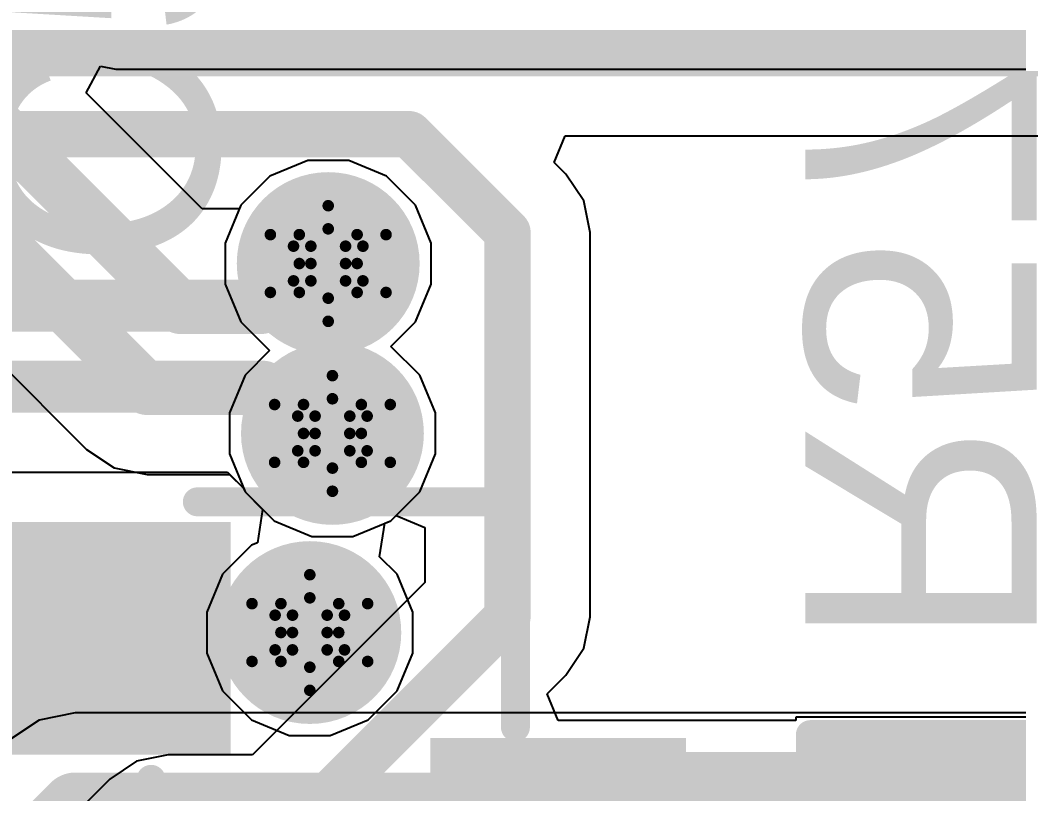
# Model space of a CAD drawing. Header units: inches. Extents: x -2.7 to 10.9, y -2.9 to 7.4.
# Drawn here: x -0.0643 to 0.1083, y 0.389 to 0.5228 of the extents above; entities that cross this region are included whole.
import ezdxf

# ---------------------------------------------------------------- set-up
doc = ezdxf.new("R2010")
doc.units = ezdxf.units.IN
doc.header["$MEASUREMENT"] = 0
for name, color, linetype in [('Board Outline', 216, 'Continuous'), ('Bottom Layer', 5, 'Continuous'), ('Bottom Overlay', 54, 'Continuous'), ('Bottom Paste', 16, 'Continuous'), ('Bottom Solder', 6, 'Continuous'), ('Drill Drawing', 1, 'Continuous'), ('Layer 2', 16, 'Continuous'), ('Layer 3', 76, 'Continuous'), ('Top Layer', 1, 'Continuous'), ('Top Overlay', 2, 'Continuous'), ('Top Solder', 216, 'Continuous'), ('Via Holes', 16, 'Continuous')]:
    doc.layers.add(name, color=color, linetype=linetype)
doc.styles.add('Arial', font='', dxfattribs={"height": 0.2})
doc.styles.get('Arial').set_extended_font_data('Arial')

# ---------------------------------------------------------------- blocks, each defined once
blk = doc.blocks.new('R___0603_B_162')
at = {"layer": 'Bottom Layer'}
for points in [[(-0.045, -0.0175), (-0.045, 0.0175), (-0.015, 0.0175), (-0.015, -0.0175)], [(0.015, -0.0175), (0.015, 0.0175), (0.045, 0.0175), (0.045, -0.0175)]]:
    blk.add_hatch(color=5, dxfattribs=at).paths.add_polyline_path(points)
at = {"layer": 'Bottom Paste'}
for points in [[(-0.045, -0.0175), (-0.045, 0.0175), (-0.015, 0.0175), (-0.015, -0.0175)], [(0.015, -0.0175), (0.015, 0.0175), (0.045, 0.0175), (0.045, -0.0175)]]:
    blk.add_hatch(color=16, dxfattribs=at).paths.add_polyline_path(points)
at = {"layer": 'Bottom Solder'}
for points in [[(-0.049, -0.0215), (-0.049, 0.0215), (-0.011, 0.0215), (-0.011, -0.0215)], [(0.011, -0.0215), (0.011, 0.0215), (0.049, 0.0215), (0.049, -0.0215)]]:
    blk.add_hatch(color=6, dxfattribs=at).paths.add_polyline_path(points)
at = {"layer": 'Bottom Overlay'}
for points in [[(-0.048, 0.021, 0.005, 0.005, 0), (-0.048, -0.021, 0.005, 0.005, 0)], [(-0.048, 0.021, 0.005, 0.005, 0), (0.048, 0.021, 0.005, 0.005, 0)], [(0.048, 0.021, 0.005, 0.005, 0), (0.048, -0.021, 0.005, 0.005, 0)], [(-0.048, -0.021, 0.005, 0.005, 0), (0.048, -0.021, 0.005, 0.005, 0)]]:
    blk.add_lwpolyline(points, format="xyseb", dxfattribs=at)
for points in [[(-0.04925, 0.021, 0.0025, 0.0025, 1), (-0.04675, 0.021, 0.0025, 0.0025, 1)], [(-0.04925, 0.021, 0.0025, 0.0025, 1), (-0.04675, 0.021, 0.0025, 0.0025, 1)], [(0.04675, 0.021, 0.0025, 0.0025, 1), (0.04925, 0.021, 0.0025, 0.0025, 1)], [(0.04675, 0.021, 0.0025, 0.0025, 1), (0.04925, 0.021, 0.0025, 0.0025, 1)], [(-0.04925, -0.021, 0.0025, 0.0025, 1), (-0.04675, -0.021, 0.0025, 0.0025, 1)], [(-0.04925, -0.021, 0.0025, 0.0025, 1), (-0.04675, -0.021, 0.0025, 0.0025, 1)], [(0.04675, -0.021, 0.0025, 0.0025, 1), (0.04925, -0.021, 0.0025, 0.0025, 1)], [(0.04675, -0.021, 0.0025, 0.0025, 1), (0.04925, -0.021, 0.0025, 0.0025, 1)]]:
    blk.add_lwpolyline(points, format="xyseb", close=True, dxfattribs=at)
blk = doc.blocks.new('SOT_23_B_214')
at = {"layer": 'Bottom Layer'}
for points in [[(-0.05354, 0.05748), (-0.02126, 0.05748), (-0.02126, 0.02126), (-0.05354, 0.02126)], [(0.02126, 0.05748), (0.05354, 0.05748), (0.05354, 0.02126), (0.02126, 0.02126)], [(-0.01614, -0.02126), (0.01614, -0.02126), (0.01614, -0.05748), (-0.01614, -0.05748)]]:
    blk.add_hatch(color=5, dxfattribs=at).paths.add_polyline_path(points)
at = {"layer": 'Bottom Paste'}
for points in [[(-0.05354, 0.05748), (-0.02126, 0.05748), (-0.02126, 0.02126), (-0.05354, 0.02126)], [(0.02126, 0.05748), (0.05354, 0.05748), (0.05354, 0.02126), (0.02126, 0.02126)], [(-0.01614, -0.02126), (0.01614, -0.02126), (0.01614, -0.05748), (-0.01614, -0.05748)]]:
    blk.add_hatch(color=16, dxfattribs=at).paths.add_polyline_path(points)
at = {"layer": 'Bottom Solder'}
for points in [[(-0.05754, 0.06148), (-0.01726, 0.06148), (-0.01726, 0.01726), (-0.05754, 0.01726)], [(0.01726, 0.06148), (0.05754, 0.06148), (0.05754, 0.01726), (0.01726, 0.01726)], [(-0.02014, -0.01726), (0.02014, -0.01726), (0.02014, -0.06148), (-0.02014, -0.06148)]]:
    blk.add_hatch(color=6, dxfattribs=at).paths.add_polyline_path(points)
at = {"layer": 'Bottom Overlay'}
for points in [[(-0.066, 0.051, 0.005, 0.005, 0), (-0.066, 0.041, 0.005, 0.005, 0)], [(-0.066, 0.051, 0.005, 0.005, 0), (-0.061, 0.046, 0.005, 0.005, 0)], [(-0.061, 0.046, 0.005, 0.005, 0), (-0.066, 0.041, 0.005, 0.005, 0)], [(-0.013, 0.031, 0.005, 0.005, 0), (0.013, 0.031, 0.005, 0.005, 0)], [(-0.061, 0.023, 0.005, 0.005, 0), (-0.061, -0.032, 0.005, 0.005, 0)], [(0.061, 0.023, 0.005, 0.005, 0), (0.061, -0.032, 0.005, 0.005, 0)], [(-0.061, -0.032, 0.005, 0.005, 0), (-0.022, -0.032, 0.005, 0.005, 0)], [(0.022, -0.032, 0.005, 0.005, 0), (0.061, -0.032, 0.005, 0.005, 0)]]:
    blk.add_lwpolyline(points, format="xyseb", dxfattribs=at)
for points in [[(-0.06725, 0.051, 0.0025, 0.0025, 1), (-0.06475, 0.051, 0.0025, 0.0025, 1)], [(-0.06725, 0.051, 0.0025, 0.0025, 1), (-0.06475, 0.051, 0.0025, 0.0025, 1)], [(-0.06225, 0.046, 0.0025, 0.0025, 1), (-0.05975, 0.046, 0.0025, 0.0025, 1)], [(-0.06225, 0.046, 0.0025, 0.0025, 1), (-0.05975, 0.046, 0.0025, 0.0025, 1)], [(-0.06725, 0.041, 0.0025, 0.0025, 1), (-0.06475, 0.041, 0.0025, 0.0025, 1)], [(-0.06725, 0.041, 0.0025, 0.0025, 1), (-0.06475, 0.041, 0.0025, 0.0025, 1)], [(-0.01425, 0.031, 0.0025, 0.0025, 1), (-0.01175, 0.031, 0.0025, 0.0025, 1)], [(0.01175, 0.031, 0.0025, 0.0025, 1), (0.01425, 0.031, 0.0025, 0.0025, 1)], [(-0.06225, 0.023, 0.0025, 0.0025, 1), (-0.05975, 0.023, 0.0025, 0.0025, 1)], [(0.05975, 0.023, 0.0025, 0.0025, 1), (0.06225, 0.023, 0.0025, 0.0025, 1)], [(-0.06225, -0.032, 0.0025, 0.0025, 1), (-0.05975, -0.032, 0.0025, 0.0025, 1)], [(-0.06225, -0.032, 0.0025, 0.0025, 1), (-0.05975, -0.032, 0.0025, 0.0025, 1)], [(-0.02325, -0.032, 0.0025, 0.0025, 1), (-0.02075, -0.032, 0.0025, 0.0025, 1)], [(0.02075, -0.032, 0.0025, 0.0025, 1), (0.02325, -0.032, 0.0025, 0.0025, 1)], [(0.05975, -0.032, 0.0025, 0.0025, 1), (0.06225, -0.032, 0.0025, 0.0025, 1)], [(0.05975, -0.032, 0.0025, 0.0025, 1), (0.06225, -0.032, 0.0025, 0.0025, 1)]]:
    blk.add_lwpolyline(points, format="xyseb", close=True, dxfattribs=at)

msp = doc.modelspace()

# ---------------------------------------------------------------- hatches: boundary and pattern name
at = {"layer": 'Bottom Layer'}
h = msp.add_hatch(color=5, dxfattribs=at)
edge = h.paths.add_edge_path()
edge.add_arc((-0.011, 0.48062), 0.01181, 0, 360)
h = msp.add_hatch(color=5, dxfattribs=at)
edge = h.paths.add_edge_path()
edge.add_arc((-0.01027, 0.45123), 0.01181, 0, 360)
h = msp.add_hatch(color=5, dxfattribs=at)
edge = h.paths.add_edge_path()
edge.add_arc((-0.01418, 0.41679), 0.01181, 0, 360)
msp.add_hatch(color=5, dxfattribs=at).paths.add_polyline_path([(0.01063, 0.36226), (0.11087, 0.36226), (0.11087, 0.39614), (0.01063, 0.39614)])
at = {"layer": 'Bottom Solder'}
h = msp.add_hatch(color=6, dxfattribs=at)
edge = h.paths.add_edge_path()
edge.add_arc((-0.011, 0.48062), 0.01581, 0, 360)
h = msp.add_hatch(color=6, dxfattribs=at)
edge = h.paths.add_edge_path()
edge.add_arc((-0.01027, 0.45123), 0.01581, 0, 360)
h = msp.add_hatch(color=6, dxfattribs=at)
edge = h.paths.add_edge_path()
edge.add_arc((-0.01418, 0.41679), 0.01581, 0, 360)
at = {"layer": 'Layer 2'}
h = msp.add_hatch(color=16, dxfattribs=at)
edge = h.paths.add_edge_path()
edge.add_arc((-0.011, 0.48062), 0.01181, 0, 360)
h = msp.add_hatch(color=16, dxfattribs=at)
edge = h.paths.add_edge_path()
edge.add_arc((-0.01027, 0.45123), 0.01181, 0, 360)
h = msp.add_hatch(color=16, dxfattribs=at)
edge = h.paths.add_edge_path()
edge.add_arc((-0.01418, 0.41679), 0.01181, 0, 360)
at = {"layer": 'Layer 3'}
h = msp.add_hatch(color=76, dxfattribs=at)
edge = h.paths.add_edge_path()
edge.add_arc((-0.011, 0.48062), 0.01181, 0, 360)
h = msp.add_hatch(color=76, dxfattribs=at)
edge = h.paths.add_edge_path()
edge.add_arc((-0.01027, 0.45123), 0.01181, 0, 360)
h = msp.add_hatch(color=76, dxfattribs=at)
edge = h.paths.add_edge_path()
edge.add_arc((-0.01418, 0.41679), 0.01181, 0, 360)
at = {"layer": 'Top Layer'}
h = msp.add_hatch(color=1, dxfattribs=at)
edge = h.paths.add_edge_path()
edge.add_arc((-0.011, 0.48062), 0.01181, 0, 360)
h = msp.add_hatch(color=1, dxfattribs=at)
edge = h.paths.add_edge_path()
edge.add_arc((-0.01027, 0.45123), 0.01181, 0, 360)
h = msp.add_hatch(color=1, dxfattribs=at)
edge = h.paths.add_edge_path()
edge.add_arc((-0.01418, 0.41679), 0.01181, 0, 360)
at = {"layer": 'Top Solder'}
h = msp.add_hatch(color=216, dxfattribs=at)
edge = h.paths.add_edge_path()
edge.add_arc((-0.011, 0.48062), 0.01581, 0, 360)
h = msp.add_hatch(color=216, dxfattribs=at)
edge = h.paths.add_edge_path()
edge.add_arc((-0.01027, 0.45123), 0.01581, 0, 360)
h = msp.add_hatch(color=216, dxfattribs=at)
edge = h.paths.add_edge_path()
edge.add_arc((-0.01418, 0.41679), 0.01581, 0, 360)
at = {"layer": 'Via Holes'}
h = msp.add_hatch(color=7, dxfattribs=at)
edge = h.paths.add_edge_path()
edge.add_arc((-0.011, 0.48062), 0.00591, 0, 360)
h = msp.add_hatch(color=7, dxfattribs=at)
edge = h.paths.add_edge_path()
edge.add_arc((-0.01027, 0.45123), 0.00591, 0, 360)
h = msp.add_hatch(color=7, dxfattribs=at)
edge = h.paths.add_edge_path()
edge.add_arc((-0.01418, 0.41679), 0.00591, 0, 360)

# ---------------------------------------------------------------- linework, layer by layer
at = {"layer": 'Board Outline'}
msp.add_lwpolyline([(-2.49969, 1.37795, 0.005, 0.005, -0.740599), (2.8433, 0.25075, 0.005, 0.005, 0)], format="xyseb", dxfattribs=at)
at = {"layer": 'Bottom Layer'}
for p, q in [((0.02808, 0.49811), (0.02999, 0.50273)), ((0.02999, 0.50273), (0.34624, 0.50273)), ((0.03009, 0.49609), (0.02808, 0.49811)), ((0.03319, 0.49146), (0.03009, 0.49609)), ((0.03009, 0.49609), (0.03009, 0.49609)), ((0.03427, 0.486), (0.03319, 0.49146)), ((0.03427, 0.41953), (0.03427, 0.486)), ((-0.10424, 0.44453), (-0.02839, 0.44453)), ((-0.02839, 0.44453), (-0.02563, 0.44177)), ((-0.02563, 0.44177), (-0.02537, 0.44114)), ((-0.02537, 0.44114), (-0.02036, 0.43613)), ((-0.00018, 0.43613), (0.00073, 0.43704)), ((0.00073, 0.43704), (0.00573, 0.43496)), ((-0.02036, 0.43613), (-0.01382, 0.43341)), ((-0.00673, 0.43341), (-0.00018, 0.43613)), ((0.00573, 0.43496), (0.00573, 0.42544)), ((-0.01382, 0.43341), (-0.00673, 0.43341)), ((0.00573, 0.42544), (-0.02408, 0.39563)), ((0.03319, 0.41407), (0.03427, 0.41953)), ((0.03427, 0.41953), (0.03427, 0.41953)), ((0.03009, 0.40944), (0.03319, 0.41407)), ((0.02683, 0.40617), (0.03009, 0.40944)), ((0.03009, 0.40944), (0.03009, 0.40944)), ((0.02874, 0.40155), (0.02683, 0.40617)), ((0.11687, 0.40214), (0.06987, 0.40214)), ((0.06987, 0.40214), (0.06987, 0.40155)), ((0.06987, 0.40155), (0.02874, 0.40155)), ((-0.03867, 0.39563), (-0.04414, 0.39455)), ((-0.02408, 0.39563), (-0.03867, 0.39563)), ((-0.03867, 0.39563), (-0.03867, 0.39563)), ((-0.04414, 0.39455), (-0.04877, 0.39145)), ((-0.04877, 0.39145), (-0.06009, 0.38012))]:
    msp.add_line(p, q, dxfattribs=at)
for points in [[(-0.14889, 0.517, 0.008, 0.008, 0), (0.35216, 0.517, 0.008, 0.008, 0)], [(-0.14193, 0.503, 0.008, 0.008, 0), (0.003, 0.503, 0.008, 0.008, 0)], [(0.003, 0.503, 0.008, 0.008, 0), (0.02, 0.486, 0.008, 0.008, 0)], [(0.02, 0.41953, 0.008, 0.008, 0), (0.02, 0.486, 0.008, 0.008, 0)], [(-0.02227, 0.47331, 0.009, 0.009, 0), (-0.01496, 0.48062, 0.009, 0.009, 0)], [(-0.01496, 0.48062, 0.009, 0.009, 0), (-0.011, 0.48062, 0.009, 0.009, 0)], [(-0.11617, 0.47331, 0.009, 0.009, 0), (-0.02227, 0.47331, 0.009, 0.009, 0)], [(-0.11037, 0.45931, 0.009, 0.009, 0), (-0.02227, 0.45931, 0.009, 0.009, 0)], [(-0.02227, 0.45931, 0.009, 0.009, 0), (-0.01418, 0.45123, 0.009, 0.009, 0)], [(-0.01418, 0.45123, 0.009, 0.009, 0), (-0.01027, 0.45123, 0.009, 0.009, 0)], [(-0.05, 0.4158, 0.015, 0.015, 0), (-0.04951, 0.4163, 0.015, 0.015, 0)], [(-0.04951, 0.4163, 0.015, 0.015, 0), (-0.01468, 0.4163, 0.015, 0.015, 0)], [(-0.01468, 0.4163, 0.015, 0.015, 0), (-0.01418, 0.41679, 0.015, 0.015, 0)], [(-0.01817, 0.38136, 0.008, 0.008, 0), (0.02, 0.41953, 0.008, 0.008, 0)]]:
    msp.add_lwpolyline(points, format="xyseb", dxfattribs=at)
for points in [[(0.001, 0.503, 0.004, 0.004, 1), (0.005, 0.503, 0.004, 0.004, 1)], [(0.001, 0.503, 0.004, 0.004, 1), (0.005, 0.503, 0.004, 0.004, 1)], [(0.018, 0.486, 0.004, 0.004, 1), (0.022, 0.486, 0.004, 0.004, 1)], [(0.018, 0.486, 0.004, 0.004, 1), (0.022, 0.486, 0.004, 0.004, 1)], [(-0.01721, 0.48062, 0.0045, 0.0045, 1), (-0.01271, 0.48062, 0.0045, 0.0045, 1)], [(-0.01721, 0.48062, 0.0045, 0.0045, 1), (-0.01271, 0.48062, 0.0045, 0.0045, 1)], [(-0.01325, 0.48062, 0.0045, 0.0045, 1), (-0.00875, 0.48062, 0.0045, 0.0045, 1)], [(-0.02452, 0.47331, 0.0045, 0.0045, 1), (-0.02002, 0.47331, 0.0045, 0.0045, 1)], [(-0.02452, 0.47331, 0.0045, 0.0045, 1), (-0.02002, 0.47331, 0.0045, 0.0045, 1)], [(-0.02452, 0.45931, 0.0045, 0.0045, 1), (-0.02002, 0.45931, 0.0045, 0.0045, 1)], [(-0.02452, 0.45931, 0.0045, 0.0045, 1), (-0.02002, 0.45931, 0.0045, 0.0045, 1)], [(-0.01643, 0.45123, 0.0045, 0.0045, 1), (-0.01193, 0.45123, 0.0045, 0.0045, 1)], [(-0.01643, 0.45123, 0.0045, 0.0045, 1), (-0.01193, 0.45123, 0.0045, 0.0045, 1)], [(-0.01252, 0.45123, 0.0045, 0.0045, 1), (-0.00802, 0.45123, 0.0045, 0.0045, 1)], [(-0.05375, 0.4158, 0.0075, 0.0075, 1), (-0.04625, 0.4158, 0.0075, 0.0075, 1)], [(-0.05326, 0.4163, 0.0075, 0.0075, 1), (-0.04576, 0.4163, 0.0075, 0.0075, 1)], [(-0.05326, 0.4163, 0.0075, 0.0075, 1), (-0.04576, 0.4163, 0.0075, 0.0075, 1)], [(-0.01843, 0.4163, 0.0075, 0.0075, 1), (-0.01093, 0.4163, 0.0075, 0.0075, 1)], [(-0.01843, 0.4163, 0.0075, 0.0075, 1), (-0.01093, 0.4163, 0.0075, 0.0075, 1)], [(-0.01793, 0.41679, 0.0075, 0.0075, 1), (-0.01043, 0.41679, 0.0075, 0.0075, 1)], [(0.018, 0.41953, 0.004, 0.004, 1), (0.022, 0.41953, 0.004, 0.004, 1)], [(0.018, 0.41953, 0.004, 0.004, 1), (0.022, 0.41953, 0.004, 0.004, 1)]]:
    msp.add_lwpolyline(points, format="xyseb", close=True, dxfattribs=at)
at = {"layer": 'Drill Drawing'}
for points in [[(-0.016, 0.48562, 0.002, 0.002, 0), (-0.011, 0.49062, 0.002, 0.002, 0)], [(-0.011, 0.49062, 0.002, 0.002, 0), (-0.006, 0.48562, 0.002, 0.002, 0)], [(-0.014, 0.48362, 0.002, 0.002, 0), (-0.011, 0.48662, 0.002, 0.002, 0)], [(-0.011, 0.48662, 0.002, 0.002, 0), (-0.008, 0.48362, 0.002, 0.002, 0)], [(-0.021, 0.48562, 0.002, 0.002, 0), (-0.016, 0.48062, 0.002, 0.002, 0)], [(-0.021, 0.48562, 0.002, 0.002, 0), (-0.016, 0.48562, 0.002, 0.002, 0)], [(-0.006, 0.48562, 0.002, 0.002, 0), (-0.001, 0.48562, 0.002, 0.002, 0)], [(-0.006, 0.48062, 0.002, 0.002, 0), (-0.001, 0.48562, 0.002, 0.002, 0)], [(-0.017, 0.48362, 0.002, 0.002, 0), (-0.014, 0.48062, 0.002, 0.002, 0)], [(-0.017, 0.48362, 0.002, 0.002, 0), (-0.014, 0.48362, 0.002, 0.002, 0)], [(-0.008, 0.48362, 0.002, 0.002, 0), (-0.005, 0.48362, 0.002, 0.002, 0)], [(-0.008, 0.48062, 0.002, 0.002, 0), (-0.005, 0.48362, 0.002, 0.002, 0)], [(-0.021, 0.47562, 0.002, 0.002, 0), (-0.016, 0.48062, 0.002, 0.002, 0)], [(-0.017, 0.47762, 0.002, 0.002, 0), (-0.014, 0.48062, 0.002, 0.002, 0)], [(-0.008, 0.48062, 0.002, 0.002, 0), (-0.005, 0.47762, 0.002, 0.002, 0)], [(-0.006, 0.48062, 0.002, 0.002, 0), (-0.001, 0.47562, 0.002, 0.002, 0)], [(-0.017, 0.47762, 0.002, 0.002, 0), (-0.014, 0.47762, 0.002, 0.002, 0)], [(-0.014, 0.47762, 0.002, 0.002, 0), (-0.011, 0.47462, 0.002, 0.002, 0)], [(-0.011, 0.47462, 0.002, 0.002, 0), (-0.008, 0.47762, 0.002, 0.002, 0)], [(-0.008, 0.47762, 0.002, 0.002, 0), (-0.005, 0.47762, 0.002, 0.002, 0)], [(-0.021, 0.47562, 0.002, 0.002, 0), (-0.016, 0.47562, 0.002, 0.002, 0)], [(-0.016, 0.47562, 0.002, 0.002, 0), (-0.011, 0.47062, 0.002, 0.002, 0)], [(-0.011, 0.47062, 0.002, 0.002, 0), (-0.006, 0.47562, 0.002, 0.002, 0)], [(-0.006, 0.47562, 0.002, 0.002, 0), (-0.001, 0.47562, 0.002, 0.002, 0)], [(-0.01527, 0.45623, 0.002, 0.002, 0), (-0.01027, 0.46123, 0.002, 0.002, 0)], [(-0.01027, 0.46123, 0.002, 0.002, 0), (-0.00527, 0.45623, 0.002, 0.002, 0)], [(-0.01327, 0.45423, 0.002, 0.002, 0), (-0.01027, 0.45723, 0.002, 0.002, 0)], [(-0.01027, 0.45723, 0.002, 0.002, 0), (-0.00727, 0.45423, 0.002, 0.002, 0)], [(-0.02027, 0.45623, 0.002, 0.002, 0), (-0.01527, 0.45123, 0.002, 0.002, 0)], [(-0.02027, 0.45623, 0.002, 0.002, 0), (-0.01527, 0.45623, 0.002, 0.002, 0)], [(-0.00527, 0.45623, 0.002, 0.002, 0), (-0.00027, 0.45623, 0.002, 0.002, 0)], [(-0.00527, 0.45123, 0.002, 0.002, 0), (-0.00027, 0.45623, 0.002, 0.002, 0)], [(-0.01627, 0.45423, 0.002, 0.002, 0), (-0.01327, 0.45123, 0.002, 0.002, 0)], [(-0.01627, 0.45423, 0.002, 0.002, 0), (-0.01327, 0.45423, 0.002, 0.002, 0)], [(-0.00727, 0.45423, 0.002, 0.002, 0), (-0.00427, 0.45423, 0.002, 0.002, 0)], [(-0.00727, 0.45123, 0.002, 0.002, 0), (-0.00427, 0.45423, 0.002, 0.002, 0)], [(-0.02027, 0.44623, 0.002, 0.002, 0), (-0.01527, 0.45123, 0.002, 0.002, 0)], [(-0.01627, 0.44823, 0.002, 0.002, 0), (-0.01327, 0.45123, 0.002, 0.002, 0)], [(-0.00727, 0.45123, 0.002, 0.002, 0), (-0.00427, 0.44823, 0.002, 0.002, 0)], [(-0.00527, 0.45123, 0.002, 0.002, 0), (-0.00027, 0.44623, 0.002, 0.002, 0)], [(-0.01627, 0.44823, 0.002, 0.002, 0), (-0.01327, 0.44823, 0.002, 0.002, 0)], [(-0.01327, 0.44823, 0.002, 0.002, 0), (-0.01027, 0.44523, 0.002, 0.002, 0)], [(-0.01027, 0.44523, 0.002, 0.002, 0), (-0.00727, 0.44823, 0.002, 0.002, 0)], [(-0.00727, 0.44823, 0.002, 0.002, 0), (-0.00427, 0.44823, 0.002, 0.002, 0)], [(-0.02027, 0.44623, 0.002, 0.002, 0), (-0.01527, 0.44623, 0.002, 0.002, 0)], [(-0.01527, 0.44623, 0.002, 0.002, 0), (-0.01027, 0.44123, 0.002, 0.002, 0)], [(-0.01027, 0.44123, 0.002, 0.002, 0), (-0.00527, 0.44623, 0.002, 0.002, 0)], [(-0.00527, 0.44623, 0.002, 0.002, 0), (-0.00027, 0.44623, 0.002, 0.002, 0)], [(-0.01918, 0.42179, 0.002, 0.002, 0), (-0.01418, 0.42679, 0.002, 0.002, 0)], [(-0.01418, 0.42679, 0.002, 0.002, 0), (-0.00918, 0.42179, 0.002, 0.002, 0)], [(-0.01718, 0.41979, 0.002, 0.002, 0), (-0.01418, 0.42279, 0.002, 0.002, 0)], [(-0.01418, 0.42279, 0.002, 0.002, 0), (-0.01118, 0.41979, 0.002, 0.002, 0)], [(-0.02418, 0.42179, 0.002, 0.002, 0), (-0.01918, 0.41679, 0.002, 0.002, 0)], [(-0.02418, 0.42179, 0.002, 0.002, 0), (-0.01918, 0.42179, 0.002, 0.002, 0)], [(-0.00918, 0.42179, 0.002, 0.002, 0), (-0.00418, 0.42179, 0.002, 0.002, 0)], [(-0.00918, 0.41679, 0.002, 0.002, 0), (-0.00418, 0.42179, 0.002, 0.002, 0)], [(-0.02018, 0.41979, 0.002, 0.002, 0), (-0.01718, 0.41679, 0.002, 0.002, 0)], [(-0.02018, 0.41979, 0.002, 0.002, 0), (-0.01718, 0.41979, 0.002, 0.002, 0)], [(-0.01118, 0.41979, 0.002, 0.002, 0), (-0.00818, 0.41979, 0.002, 0.002, 0)], [(-0.01118, 0.41679, 0.002, 0.002, 0), (-0.00818, 0.41979, 0.002, 0.002, 0)], [(-0.02418, 0.41179, 0.002, 0.002, 0), (-0.01918, 0.41679, 0.002, 0.002, 0)], [(-0.02018, 0.41379, 0.002, 0.002, 0), (-0.01718, 0.41679, 0.002, 0.002, 0)], [(-0.01118, 0.41679, 0.002, 0.002, 0), (-0.00818, 0.41379, 0.002, 0.002, 0)], [(-0.00918, 0.41679, 0.002, 0.002, 0), (-0.00418, 0.41179, 0.002, 0.002, 0)], [(-0.02018, 0.41379, 0.002, 0.002, 0), (-0.01718, 0.41379, 0.002, 0.002, 0)], [(-0.01718, 0.41379, 0.002, 0.002, 0), (-0.01418, 0.41079, 0.002, 0.002, 0)], [(-0.01418, 0.41079, 0.002, 0.002, 0), (-0.01118, 0.41379, 0.002, 0.002, 0)], [(-0.01118, 0.41379, 0.002, 0.002, 0), (-0.00818, 0.41379, 0.002, 0.002, 0)], [(-0.02418, 0.41179, 0.002, 0.002, 0), (-0.01918, 0.41179, 0.002, 0.002, 0)], [(-0.01918, 0.41179, 0.002, 0.002, 0), (-0.01418, 0.40679, 0.002, 0.002, 0)], [(-0.01418, 0.40679, 0.002, 0.002, 0), (-0.00918, 0.41179, 0.002, 0.002, 0)], [(-0.00918, 0.41179, 0.002, 0.002, 0), (-0.00418, 0.41179, 0.002, 0.002, 0)]]:
    msp.add_lwpolyline(points, format="xyseb", dxfattribs=at)
for points in [[(-0.0115, 0.49062, 0.001, 0.001, 1), (-0.0105, 0.49062, 0.001, 0.001, 1)], [(-0.0115, 0.49062, 0.001, 0.001, 1), (-0.0105, 0.49062, 0.001, 0.001, 1)], [(-0.0115, 0.48662, 0.001, 0.001, 1), (-0.0105, 0.48662, 0.001, 0.001, 1)], [(-0.0115, 0.48662, 0.001, 0.001, 1), (-0.0105, 0.48662, 0.001, 0.001, 1)], [(-0.0215, 0.48562, 0.001, 0.001, 1), (-0.0205, 0.48562, 0.001, 0.001, 1)], [(-0.0215, 0.48562, 0.001, 0.001, 1), (-0.0205, 0.48562, 0.001, 0.001, 1)], [(-0.0165, 0.48562, 0.001, 0.001, 1), (-0.0155, 0.48562, 0.001, 0.001, 1)], [(-0.0165, 0.48562, 0.001, 0.001, 1), (-0.0155, 0.48562, 0.001, 0.001, 1)], [(-0.0065, 0.48562, 0.001, 0.001, 1), (-0.0055, 0.48562, 0.001, 0.001, 1)], [(-0.0065, 0.48562, 0.001, 0.001, 1), (-0.0055, 0.48562, 0.001, 0.001, 1)], [(-0.0015, 0.48562, 0.001, 0.001, 1), (-0.0005, 0.48562, 0.001, 0.001, 1)], [(-0.0015, 0.48562, 0.001, 0.001, 1), (-0.0005, 0.48562, 0.001, 0.001, 1)], [(-0.0175, 0.48362, 0.001, 0.001, 1), (-0.0165, 0.48362, 0.001, 0.001, 1)], [(-0.0175, 0.48362, 0.001, 0.001, 1), (-0.0165, 0.48362, 0.001, 0.001, 1)], [(-0.0145, 0.48362, 0.001, 0.001, 1), (-0.0135, 0.48362, 0.001, 0.001, 1)], [(-0.0145, 0.48362, 0.001, 0.001, 1), (-0.0135, 0.48362, 0.001, 0.001, 1)], [(-0.0085, 0.48362, 0.001, 0.001, 1), (-0.0075, 0.48362, 0.001, 0.001, 1)], [(-0.0085, 0.48362, 0.001, 0.001, 1), (-0.0075, 0.48362, 0.001, 0.001, 1)], [(-0.0055, 0.48362, 0.001, 0.001, 1), (-0.0045, 0.48362, 0.001, 0.001, 1)], [(-0.0055, 0.48362, 0.001, 0.001, 1), (-0.0045, 0.48362, 0.001, 0.001, 1)], [(-0.0165, 0.48062, 0.001, 0.001, 1), (-0.0155, 0.48062, 0.001, 0.001, 1)], [(-0.0165, 0.48062, 0.001, 0.001, 1), (-0.0155, 0.48062, 0.001, 0.001, 1)], [(-0.0145, 0.48062, 0.001, 0.001, 1), (-0.0135, 0.48062, 0.001, 0.001, 1)], [(-0.0145, 0.48062, 0.001, 0.001, 1), (-0.0135, 0.48062, 0.001, 0.001, 1)], [(-0.0085, 0.48062, 0.001, 0.001, 1), (-0.0075, 0.48062, 0.001, 0.001, 1)], [(-0.0085, 0.48062, 0.001, 0.001, 1), (-0.0075, 0.48062, 0.001, 0.001, 1)], [(-0.0065, 0.48062, 0.001, 0.001, 1), (-0.0055, 0.48062, 0.001, 0.001, 1)], [(-0.0065, 0.48062, 0.001, 0.001, 1), (-0.0055, 0.48062, 0.001, 0.001, 1)], [(-0.0175, 0.47762, 0.001, 0.001, 1), (-0.0165, 0.47762, 0.001, 0.001, 1)], [(-0.0175, 0.47762, 0.001, 0.001, 1), (-0.0165, 0.47762, 0.001, 0.001, 1)], [(-0.0145, 0.47762, 0.001, 0.001, 1), (-0.0135, 0.47762, 0.001, 0.001, 1)], [(-0.0145, 0.47762, 0.001, 0.001, 1), (-0.0135, 0.47762, 0.001, 0.001, 1)], [(-0.0085, 0.47762, 0.001, 0.001, 1), (-0.0075, 0.47762, 0.001, 0.001, 1)], [(-0.0085, 0.47762, 0.001, 0.001, 1), (-0.0075, 0.47762, 0.001, 0.001, 1)], [(-0.0055, 0.47762, 0.001, 0.001, 1), (-0.0045, 0.47762, 0.001, 0.001, 1)], [(-0.0055, 0.47762, 0.001, 0.001, 1), (-0.0045, 0.47762, 0.001, 0.001, 1)], [(-0.0215, 0.47562, 0.001, 0.001, 1), (-0.0205, 0.47562, 0.001, 0.001, 1)], [(-0.0215, 0.47562, 0.001, 0.001, 1), (-0.0205, 0.47562, 0.001, 0.001, 1)], [(-0.0165, 0.47562, 0.001, 0.001, 1), (-0.0155, 0.47562, 0.001, 0.001, 1)], [(-0.0165, 0.47562, 0.001, 0.001, 1), (-0.0155, 0.47562, 0.001, 0.001, 1)], [(-0.0065, 0.47562, 0.001, 0.001, 1), (-0.0055, 0.47562, 0.001, 0.001, 1)], [(-0.0065, 0.47562, 0.001, 0.001, 1), (-0.0055, 0.47562, 0.001, 0.001, 1)], [(-0.0015, 0.47562, 0.001, 0.001, 1), (-0.0005, 0.47562, 0.001, 0.001, 1)], [(-0.0015, 0.47562, 0.001, 0.001, 1), (-0.0005, 0.47562, 0.001, 0.001, 1)], [(-0.0115, 0.47462, 0.001, 0.001, 1), (-0.0105, 0.47462, 0.001, 0.001, 1)], [(-0.0115, 0.47462, 0.001, 0.001, 1), (-0.0105, 0.47462, 0.001, 0.001, 1)], [(-0.0115, 0.47062, 0.001, 0.001, 1), (-0.0105, 0.47062, 0.001, 0.001, 1)], [(-0.0115, 0.47062, 0.001, 0.001, 1), (-0.0105, 0.47062, 0.001, 0.001, 1)], [(-0.01077, 0.46123, 0.001, 0.001, 1), (-0.00977, 0.46123, 0.001, 0.001, 1)], [(-0.01077, 0.46123, 0.001, 0.001, 1), (-0.00977, 0.46123, 0.001, 0.001, 1)], [(-0.01077, 0.45723, 0.001, 0.001, 1), (-0.00977, 0.45723, 0.001, 0.001, 1)], [(-0.01077, 0.45723, 0.001, 0.001, 1), (-0.00977, 0.45723, 0.001, 0.001, 1)], [(-0.02077, 0.45623, 0.001, 0.001, 1), (-0.01977, 0.45623, 0.001, 0.001, 1)], [(-0.02077, 0.45623, 0.001, 0.001, 1), (-0.01977, 0.45623, 0.001, 0.001, 1)], [(-0.01577, 0.45623, 0.001, 0.001, 1), (-0.01477, 0.45623, 0.001, 0.001, 1)], [(-0.01577, 0.45623, 0.001, 0.001, 1), (-0.01477, 0.45623, 0.001, 0.001, 1)], [(-0.00577, 0.45623, 0.001, 0.001, 1), (-0.00477, 0.45623, 0.001, 0.001, 1)], [(-0.00577, 0.45623, 0.001, 0.001, 1), (-0.00477, 0.45623, 0.001, 0.001, 1)], [(-0.00077, 0.45623, 0.001, 0.001, 1), (0.00023, 0.45623, 0.001, 0.001, 1)], [(-0.00077, 0.45623, 0.001, 0.001, 1), (0.00023, 0.45623, 0.001, 0.001, 1)], [(-0.01677, 0.45423, 0.001, 0.001, 1), (-0.01577, 0.45423, 0.001, 0.001, 1)], [(-0.01677, 0.45423, 0.001, 0.001, 1), (-0.01577, 0.45423, 0.001, 0.001, 1)], [(-0.01377, 0.45423, 0.001, 0.001, 1), (-0.01277, 0.45423, 0.001, 0.001, 1)], [(-0.01377, 0.45423, 0.001, 0.001, 1), (-0.01277, 0.45423, 0.001, 0.001, 1)], [(-0.00777, 0.45423, 0.001, 0.001, 1), (-0.00677, 0.45423, 0.001, 0.001, 1)], [(-0.00777, 0.45423, 0.001, 0.001, 1), (-0.00677, 0.45423, 0.001, 0.001, 1)], [(-0.00477, 0.45423, 0.001, 0.001, 1), (-0.00377, 0.45423, 0.001, 0.001, 1)], [(-0.00477, 0.45423, 0.001, 0.001, 1), (-0.00377, 0.45423, 0.001, 0.001, 1)], [(-0.01577, 0.45123, 0.001, 0.001, 1), (-0.01477, 0.45123, 0.001, 0.001, 1)], [(-0.01577, 0.45123, 0.001, 0.001, 1), (-0.01477, 0.45123, 0.001, 0.001, 1)], [(-0.01377, 0.45123, 0.001, 0.001, 1), (-0.01277, 0.45123, 0.001, 0.001, 1)], [(-0.01377, 0.45123, 0.001, 0.001, 1), (-0.01277, 0.45123, 0.001, 0.001, 1)], [(-0.00777, 0.45123, 0.001, 0.001, 1), (-0.00677, 0.45123, 0.001, 0.001, 1)], [(-0.00777, 0.45123, 0.001, 0.001, 1), (-0.00677, 0.45123, 0.001, 0.001, 1)], [(-0.00577, 0.45123, 0.001, 0.001, 1), (-0.00477, 0.45123, 0.001, 0.001, 1)], [(-0.00577, 0.45123, 0.001, 0.001, 1), (-0.00477, 0.45123, 0.001, 0.001, 1)], [(-0.01677, 0.44823, 0.001, 0.001, 1), (-0.01577, 0.44823, 0.001, 0.001, 1)], [(-0.01677, 0.44823, 0.001, 0.001, 1), (-0.01577, 0.44823, 0.001, 0.001, 1)], [(-0.01377, 0.44823, 0.001, 0.001, 1), (-0.01277, 0.44823, 0.001, 0.001, 1)], [(-0.01377, 0.44823, 0.001, 0.001, 1), (-0.01277, 0.44823, 0.001, 0.001, 1)], [(-0.00777, 0.44823, 0.001, 0.001, 1), (-0.00677, 0.44823, 0.001, 0.001, 1)], [(-0.00777, 0.44823, 0.001, 0.001, 1), (-0.00677, 0.44823, 0.001, 0.001, 1)], [(-0.00477, 0.44823, 0.001, 0.001, 1), (-0.00377, 0.44823, 0.001, 0.001, 1)], [(-0.00477, 0.44823, 0.001, 0.001, 1), (-0.00377, 0.44823, 0.001, 0.001, 1)], [(-0.02077, 0.44623, 0.001, 0.001, 1), (-0.01977, 0.44623, 0.001, 0.001, 1)], [(-0.02077, 0.44623, 0.001, 0.001, 1), (-0.01977, 0.44623, 0.001, 0.001, 1)], [(-0.01577, 0.44623, 0.001, 0.001, 1), (-0.01477, 0.44623, 0.001, 0.001, 1)], [(-0.01577, 0.44623, 0.001, 0.001, 1), (-0.01477, 0.44623, 0.001, 0.001, 1)], [(-0.00577, 0.44623, 0.001, 0.001, 1), (-0.00477, 0.44623, 0.001, 0.001, 1)], [(-0.00577, 0.44623, 0.001, 0.001, 1), (-0.00477, 0.44623, 0.001, 0.001, 1)], [(-0.00077, 0.44623, 0.001, 0.001, 1), (0.00023, 0.44623, 0.001, 0.001, 1)], [(-0.00077, 0.44623, 0.001, 0.001, 1), (0.00023, 0.44623, 0.001, 0.001, 1)], [(-0.01077, 0.44523, 0.001, 0.001, 1), (-0.00977, 0.44523, 0.001, 0.001, 1)], [(-0.01077, 0.44523, 0.001, 0.001, 1), (-0.00977, 0.44523, 0.001, 0.001, 1)], [(-0.01077, 0.44123, 0.001, 0.001, 1), (-0.00977, 0.44123, 0.001, 0.001, 1)], [(-0.01077, 0.44123, 0.001, 0.001, 1), (-0.00977, 0.44123, 0.001, 0.001, 1)], [(-0.01468, 0.42679, 0.001, 0.001, 1), (-0.01368, 0.42679, 0.001, 0.001, 1)], [(-0.01468, 0.42679, 0.001, 0.001, 1), (-0.01368, 0.42679, 0.001, 0.001, 1)], [(-0.01468, 0.42279, 0.001, 0.001, 1), (-0.01368, 0.42279, 0.001, 0.001, 1)], [(-0.01468, 0.42279, 0.001, 0.001, 1), (-0.01368, 0.42279, 0.001, 0.001, 1)], [(-0.02468, 0.42179, 0.001, 0.001, 1), (-0.02368, 0.42179, 0.001, 0.001, 1)], [(-0.02468, 0.42179, 0.001, 0.001, 1), (-0.02368, 0.42179, 0.001, 0.001, 1)], [(-0.01968, 0.42179, 0.001, 0.001, 1), (-0.01868, 0.42179, 0.001, 0.001, 1)], [(-0.01968, 0.42179, 0.001, 0.001, 1), (-0.01868, 0.42179, 0.001, 0.001, 1)], [(-0.00968, 0.42179, 0.001, 0.001, 1), (-0.00868, 0.42179, 0.001, 0.001, 1)], [(-0.00968, 0.42179, 0.001, 0.001, 1), (-0.00868, 0.42179, 0.001, 0.001, 1)], [(-0.00468, 0.42179, 0.001, 0.001, 1), (-0.00368, 0.42179, 0.001, 0.001, 1)], [(-0.00468, 0.42179, 0.001, 0.001, 1), (-0.00368, 0.42179, 0.001, 0.001, 1)], [(-0.02068, 0.41979, 0.001, 0.001, 1), (-0.01968, 0.41979, 0.001, 0.001, 1)], [(-0.02068, 0.41979, 0.001, 0.001, 1), (-0.01968, 0.41979, 0.001, 0.001, 1)], [(-0.01768, 0.41979, 0.001, 0.001, 1), (-0.01668, 0.41979, 0.001, 0.001, 1)], [(-0.01768, 0.41979, 0.001, 0.001, 1), (-0.01668, 0.41979, 0.001, 0.001, 1)], [(-0.01168, 0.41979, 0.001, 0.001, 1), (-0.01068, 0.41979, 0.001, 0.001, 1)], [(-0.01168, 0.41979, 0.001, 0.001, 1), (-0.01068, 0.41979, 0.001, 0.001, 1)], [(-0.00868, 0.41979, 0.001, 0.001, 1), (-0.00768, 0.41979, 0.001, 0.001, 1)], [(-0.00868, 0.41979, 0.001, 0.001, 1), (-0.00768, 0.41979, 0.001, 0.001, 1)], [(-0.01968, 0.41679, 0.001, 0.001, 1), (-0.01868, 0.41679, 0.001, 0.001, 1)], [(-0.01968, 0.41679, 0.001, 0.001, 1), (-0.01868, 0.41679, 0.001, 0.001, 1)], [(-0.01768, 0.41679, 0.001, 0.001, 1), (-0.01668, 0.41679, 0.001, 0.001, 1)], [(-0.01768, 0.41679, 0.001, 0.001, 1), (-0.01668, 0.41679, 0.001, 0.001, 1)], [(-0.01168, 0.41679, 0.001, 0.001, 1), (-0.01068, 0.41679, 0.001, 0.001, 1)], [(-0.01168, 0.41679, 0.001, 0.001, 1), (-0.01068, 0.41679, 0.001, 0.001, 1)], [(-0.00968, 0.41679, 0.001, 0.001, 1), (-0.00868, 0.41679, 0.001, 0.001, 1)], [(-0.00968, 0.41679, 0.001, 0.001, 1), (-0.00868, 0.41679, 0.001, 0.001, 1)], [(-0.02068, 0.41379, 0.001, 0.001, 1), (-0.01968, 0.41379, 0.001, 0.001, 1)], [(-0.02068, 0.41379, 0.001, 0.001, 1), (-0.01968, 0.41379, 0.001, 0.001, 1)], [(-0.01768, 0.41379, 0.001, 0.001, 1), (-0.01668, 0.41379, 0.001, 0.001, 1)], [(-0.01768, 0.41379, 0.001, 0.001, 1), (-0.01668, 0.41379, 0.001, 0.001, 1)], [(-0.01168, 0.41379, 0.001, 0.001, 1), (-0.01068, 0.41379, 0.001, 0.001, 1)], [(-0.01168, 0.41379, 0.001, 0.001, 1), (-0.01068, 0.41379, 0.001, 0.001, 1)], [(-0.00868, 0.41379, 0.001, 0.001, 1), (-0.00768, 0.41379, 0.001, 0.001, 1)], [(-0.00868, 0.41379, 0.001, 0.001, 1), (-0.00768, 0.41379, 0.001, 0.001, 1)], [(-0.02468, 0.41179, 0.001, 0.001, 1), (-0.02368, 0.41179, 0.001, 0.001, 1)], [(-0.02468, 0.41179, 0.001, 0.001, 1), (-0.02368, 0.41179, 0.001, 0.001, 1)], [(-0.01968, 0.41179, 0.001, 0.001, 1), (-0.01868, 0.41179, 0.001, 0.001, 1)], [(-0.01968, 0.41179, 0.001, 0.001, 1), (-0.01868, 0.41179, 0.001, 0.001, 1)], [(-0.00968, 0.41179, 0.001, 0.001, 1), (-0.00868, 0.41179, 0.001, 0.001, 1)], [(-0.00968, 0.41179, 0.001, 0.001, 1), (-0.00868, 0.41179, 0.001, 0.001, 1)], [(-0.00468, 0.41179, 0.001, 0.001, 1), (-0.00368, 0.41179, 0.001, 0.001, 1)], [(-0.00468, 0.41179, 0.001, 0.001, 1), (-0.00368, 0.41179, 0.001, 0.001, 1)], [(-0.01468, 0.41079, 0.001, 0.001, 1), (-0.01368, 0.41079, 0.001, 0.001, 1)], [(-0.01468, 0.41079, 0.001, 0.001, 1), (-0.01368, 0.41079, 0.001, 0.001, 1)], [(-0.01468, 0.40679, 0.001, 0.001, 1), (-0.01368, 0.40679, 0.001, 0.001, 1)], [(-0.01468, 0.40679, 0.001, 0.001, 1), (-0.01368, 0.40679, 0.001, 0.001, 1)]]:
    msp.add_lwpolyline(points, format="xyseb", close=True, dxfattribs=at)
at = {"layer": 'Layer 2'}
for p, q in [((-0.01454, 0.49843), (-0.02109, 0.49572)), ((-0.00746, 0.49843), (-0.01454, 0.49843)), ((-0.00091, 0.49572), (-0.00746, 0.49843)), ((-0.02109, 0.49572), (-0.0261, 0.49071)), ((0.0041, 0.49071), (-0.00091, 0.49572)), ((-0.0261, 0.49071), (-0.02881, 0.48416)), ((0.00681, 0.48416), (0.0041, 0.49071)), ((-0.02881, 0.48416), (-0.02881, 0.47708)), ((0.00681, 0.47708), (0.00681, 0.48416)), ((-0.02881, 0.47708), (-0.0261, 0.47053)), ((0.0041, 0.47053), (0.00681, 0.47708)), ((-0.0261, 0.47053), (-0.02113, 0.46556)), ((-0.00015, 0.46629), (0.0041, 0.47053)), ((0.00483, 0.46131), (-0.00015, 0.46629)), ((-0.02113, 0.46556), (-0.02537, 0.46131)), ((-0.02537, 0.46131), (-0.02808, 0.45477)), ((0.00754, 0.45477), (0.00483, 0.46131)), ((-0.02808, 0.45477), (-0.02808, 0.44768)), ((0.00754, 0.44768), (0.00754, 0.45477)), ((-0.02808, 0.44768), (-0.02537, 0.44114)), ((0.00483, 0.44114), (0.00754, 0.44768)), ((-0.02537, 0.44114), (-0.02036, 0.43613)), ((-0.00018, 0.43613), (0.00483, 0.44114)), ((-0.02036, 0.43613), (-0.01382, 0.43341)), ((-0.00673, 0.43341), (-0.00018, 0.43613)), ((-0.01382, 0.43341), (-0.00673, 0.43341)), ((-0.05473, 0.4029), (-0.06097, 0.40166)), ((0.28931, 0.4029), (-0.05473, 0.4029)), ((-0.06097, 0.40166), (-0.06626, 0.39812))]:
    msp.add_line(p, q, dxfattribs=at)
for points in [[(-0.14632, 0.29499, 0.012, 0.012, 0), (-0.05473, 0.38658, 0.012, 0.012, 0)], [(-0.05473, 0.38658, 0.012, 0.012, 0), (0.3919, 0.38658, 0.012, 0.012, 0)]]:
    msp.add_lwpolyline(points, format="xyseb", dxfattribs=at)
msp.add_lwpolyline([(-0.05773, 0.38658, 0.006, 0.006, 1), (-0.05173, 0.38658, 0.006, 0.006, 1)], format="xyseb", close=True, dxfattribs=at)
msp.add_lwpolyline([(-0.05773, 0.38658, 0.006, 0.006, 1), (-0.05173, 0.38658, 0.006, 0.006, 1)], format="xyseb", close=True, dxfattribs=at)
at = {"layer": 'Layer 3'}
for p, q in [((-0.01454, 0.49843), (-0.02109, 0.49572)), ((-0.00746, 0.49843), (-0.01454, 0.49843)), ((-0.00091, 0.49572), (-0.00746, 0.49843)), ((-0.02109, 0.49572), (-0.0261, 0.49071)), ((0.0041, 0.49071), (-0.00091, 0.49572)), ((-0.0261, 0.49071), (-0.02881, 0.48416)), ((0.00681, 0.48416), (0.0041, 0.49071)), ((-0.02881, 0.48416), (-0.02881, 0.47708)), ((0.00681, 0.47708), (0.00681, 0.48416)), ((-0.02881, 0.47708), (-0.0261, 0.47053)), ((0.0041, 0.47053), (0.00681, 0.47708)), ((-0.0261, 0.47053), (-0.02113, 0.46556)), ((-0.00015, 0.46629), (0.0041, 0.47053)), ((0.00483, 0.46131), (-0.00015, 0.46629)), ((-0.02113, 0.46556), (-0.02537, 0.46131)), ((-0.02537, 0.46131), (-0.02808, 0.45477)), ((0.00754, 0.45477), (0.00483, 0.46131)), ((-0.02808, 0.45477), (-0.02808, 0.44768)), ((0.00754, 0.44768), (0.00754, 0.45477)), ((-0.02808, 0.44768), (-0.02537, 0.44114)), ((0.00483, 0.44114), (0.00754, 0.44768)), ((-0.02537, 0.44114), (-0.02234, 0.4381)), ((-0.00018, 0.43613), (0.00483, 0.44114)), ((-0.02234, 0.4381), (-0.02324, 0.43232)), ((-0.00212, 0.42991), (-0.00122, 0.4357)), ((-0.00122, 0.4357), (-0.00018, 0.43613)), ((-0.02427, 0.43189), (-0.02928, 0.42688)), ((-0.02324, 0.43232), (-0.02427, 0.43189)), ((0.00092, 0.42688), (-0.00212, 0.42991)), ((-0.02928, 0.42688), (-0.03199, 0.42033)), ((0.00363, 0.42033), (0.00092, 0.42688)), ((-0.03199, 0.42033), (-0.03199, 0.41325)), ((0.00363, 0.41325), (0.00363, 0.42033)), ((-0.03199, 0.41325), (-0.02928, 0.4067)), ((0.00092, 0.4067), (0.00363, 0.41325)), ((-0.02928, 0.4067), (-0.02427, 0.40169)), ((-0.00409, 0.40169), (0.00092, 0.4067)), ((-0.02427, 0.40169), (-0.01773, 0.39898)), ((-0.01064, 0.39898), (-0.00409, 0.40169)), ((-0.01773, 0.39898), (-0.01064, 0.39898))]:
    msp.add_line(p, q, dxfattribs=at)
at = {"layer": 'Top Layer'}
for p, q in [((-0.05285, 0.51015), (-0.05039, 0.51476)), ((-0.05039, 0.51476), (-0.04774, 0.51424)), ((-0.04774, 0.51424), (0.23063, 0.51424)), ((-0.03279, 0.49009), (-0.05285, 0.51015)), ((-0.01454, 0.49843), (-0.02109, 0.49572)), ((-0.00746, 0.49843), (-0.01454, 0.49843)), ((-0.00091, 0.49572), (-0.00746, 0.49843)), ((-0.02109, 0.49572), (-0.0261, 0.49071)), ((0.0041, 0.49071), (-0.00091, 0.49572)), ((-0.02633, 0.49016), (-0.02639, 0.49009)), ((-0.0261, 0.49071), (-0.02633, 0.49016)), ((0.00681, 0.48416), (0.0041, 0.49071)), ((-0.02639, 0.49009), (-0.03279, 0.49009)), ((0.00681, 0.47708), (0.00681, 0.48416)), ((-0.08236, 0.47805), (-0.05278, 0.44847)), ((0.0041, 0.47053), (0.00681, 0.47708)), ((-0.00015, 0.46629), (0.0041, 0.47053)), ((0.00483, 0.46131), (-0.00015, 0.46629)), ((0.00754, 0.45477), (0.00483, 0.46131)), ((0.00754, 0.44768), (0.00754, 0.45477)), ((-0.05278, 0.44847), (-0.04799, 0.44527)), ((0.00483, 0.44114), (0.00754, 0.44768)), ((-0.04799, 0.44527), (-0.04233, 0.44414)), ((-0.04233, 0.44414), (-0.02805, 0.44414)), ((-0.02805, 0.44414), (-0.0256, 0.44169)), ((-0.0256, 0.44169), (-0.02537, 0.44114)), ((-0.02537, 0.44114), (-0.02036, 0.43613)), ((-0.00018, 0.43613), (0.00483, 0.44114)), ((-0.02036, 0.43613), (-0.01382, 0.43341)), ((-0.00673, 0.43341), (-0.00018, 0.43613)), ((-0.01382, 0.43341), (-0.00673, 0.43341))]:
    msp.add_line(p, q, dxfattribs=at)
for points in [[(-0.15201, 0.5884, 0.009, 0.009, 0), (-0.03653, 0.47292, 0.009, 0.009, 0)], [(-0.15781, 0.5744, 0.009, 0.009, 0), (-0.05053, 0.46713, 0.009, 0.009, 0)], [(-0.02265, 0.47292, 0.009, 0.009, 0), (-0.01496, 0.48062, 0.009, 0.009, 0)], [(-0.01496, 0.48062, 0.009, 0.009, 0), (-0.011, 0.48062, 0.009, 0.009, 0)], [(-0.03653, 0.47292, 0.009, 0.009, 0), (-0.03653, 0.47292, 0.009, 0.009, 0)], [(-0.03653, 0.47292, 0.009, 0.009, 0), (-0.03653, 0.47292, 0.009, 0.009, 0)], [(-0.03653, 0.47292, 0.009, 0.009, 0), (-0.02265, 0.47292, 0.009, 0.009, 0)], [(-0.05053, 0.46713, 0.009, 0.009, 0), (-0.05053, 0.46713, 0.009, 0.009, 0)], [(-0.05053, 0.46713, 0.009, 0.009, 0), (-0.04233, 0.45892, 0.009, 0.009, 0)], [(-0.04233, 0.45892, 0.009, 0.009, 0), (-0.02193, 0.45892, 0.009, 0.009, 0)], [(-0.02193, 0.45892, 0.009, 0.009, 0), (-0.01423, 0.45123, 0.009, 0.009, 0)], [(-0.01423, 0.45123, 0.009, 0.009, 0), (-0.01027, 0.45123, 0.009, 0.009, 0)]]:
    msp.add_lwpolyline(points, format="xyseb", dxfattribs=at)
for points in [[(-0.01721, 0.48062, 0.0045, 0.0045, 1), (-0.01271, 0.48062, 0.0045, 0.0045, 1)], [(-0.01721, 0.48062, 0.0045, 0.0045, 1), (-0.01271, 0.48062, 0.0045, 0.0045, 1)], [(-0.01325, 0.48062, 0.0045, 0.0045, 1), (-0.00875, 0.48062, 0.0045, 0.0045, 1)], [(-0.03878, 0.47292, 0.0045, 0.0045, 1), (-0.03428, 0.47292, 0.0045, 0.0045, 1)], [(-0.03878, 0.47292, 0.0045, 0.0045, 1), (-0.03428, 0.47292, 0.0045, 0.0045, 1)], [(-0.03878, 0.47292, 0.0045, 0.0045, 1), (-0.03428, 0.47292, 0.0045, 0.0045, 1)], [(-0.03878, 0.47292, 0.0045, 0.0045, 1), (-0.03428, 0.47292, 0.0045, 0.0045, 1)], [(-0.03878, 0.47292, 0.0045, 0.0045, 1), (-0.03428, 0.47292, 0.0045, 0.0045, 1)], [(-0.03878, 0.47292, 0.0045, 0.0045, 1), (-0.03428, 0.47292, 0.0045, 0.0045, 1)], [(-0.0249, 0.47292, 0.0045, 0.0045, 1), (-0.0204, 0.47292, 0.0045, 0.0045, 1)], [(-0.0249, 0.47292, 0.0045, 0.0045, 1), (-0.0204, 0.47292, 0.0045, 0.0045, 1)], [(-0.05278, 0.46713, 0.0045, 0.0045, 1), (-0.04828, 0.46713, 0.0045, 0.0045, 1)], [(-0.05278, 0.46713, 0.0045, 0.0045, 1), (-0.04828, 0.46713, 0.0045, 0.0045, 1)], [(-0.05278, 0.46713, 0.0045, 0.0045, 1), (-0.04828, 0.46713, 0.0045, 0.0045, 1)], [(-0.05278, 0.46713, 0.0045, 0.0045, 1), (-0.04828, 0.46713, 0.0045, 0.0045, 1)], [(-0.04458, 0.45892, 0.0045, 0.0045, 1), (-0.04008, 0.45892, 0.0045, 0.0045, 1)], [(-0.04458, 0.45892, 0.0045, 0.0045, 1), (-0.04008, 0.45892, 0.0045, 0.0045, 1)], [(-0.02418, 0.45892, 0.0045, 0.0045, 1), (-0.01968, 0.45892, 0.0045, 0.0045, 1)], [(-0.02418, 0.45892, 0.0045, 0.0045, 1), (-0.01968, 0.45892, 0.0045, 0.0045, 1)], [(-0.01648, 0.45123, 0.0045, 0.0045, 1), (-0.01198, 0.45123, 0.0045, 0.0045, 1)], [(-0.01648, 0.45123, 0.0045, 0.0045, 1), (-0.01198, 0.45123, 0.0045, 0.0045, 1)], [(-0.01252, 0.45123, 0.0045, 0.0045, 1), (-0.00802, 0.45123, 0.0045, 0.0045, 1)]]:
    msp.add_lwpolyline(points, format="xyseb", close=True, dxfattribs=at)

# ---------------------------------------------------------------- block references
at = {"rotation": 90}
for name, p in [('SOT_23_B_214', (-0.01063, 0.3784)), ('R___0603_B_162', (0.09337, 0.35114))]:
    msp.add_blockref(name, p, dxfattribs=at)

# ---------------------------------------------------------------- texts
at = {"layer": 'Bottom Overlay', "style": 'Arial', "text_generation_flag": 2}
msp.add_text('R57', height=0.04, rotation=270, dxfattribs=at).set_placement((0.07149, 0.41382))
at = {"layer": 'Top Overlay', "style": 'Arial'}
msp.add_text('C51', height=0.04, rotation=90, dxfattribs=at).set_placement((-0.03001, 0.47935))

doc.saveas('drawing.dxf')
